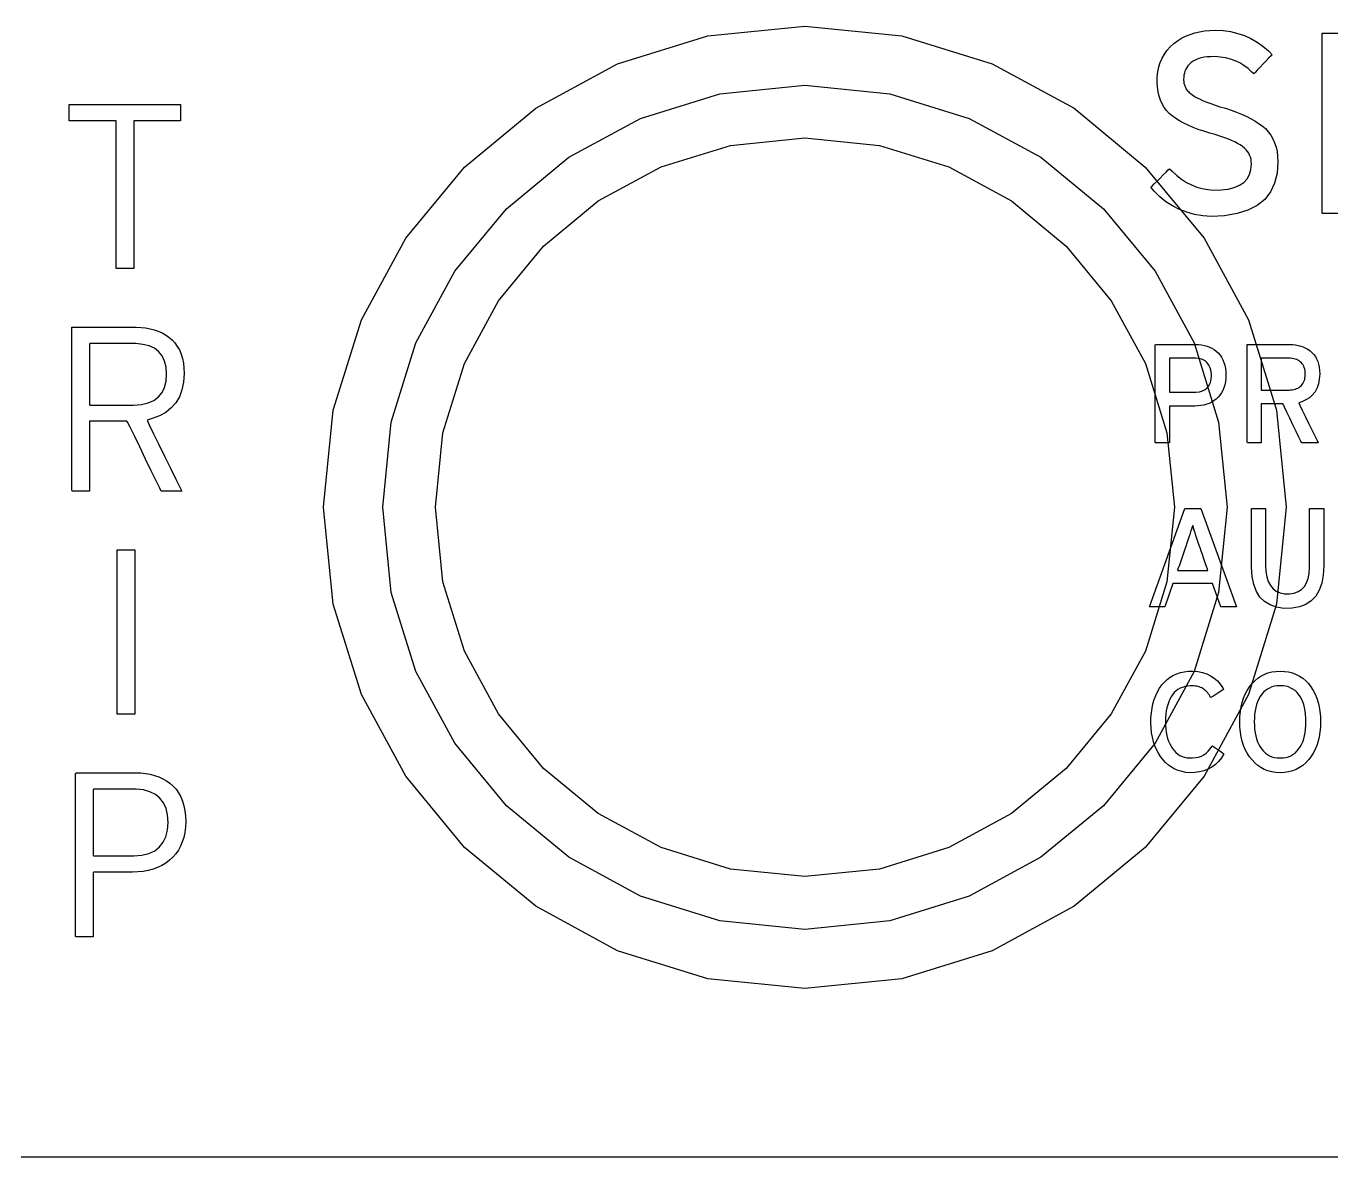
# Model space of a CAD drawing. Extents: x 1 to 47.7, y 0.2 to 35.
# Drawn here: x 20.378 to 21.923, y 3.158 to 4.497 of the extents above; entities that cross this region are included whole.
import ezdxf

# ---------------------------------------------------------------- set-up
doc = ezdxf.new("R2010")
doc.units = 0
doc.header["$MEASUREMENT"] = 0
for name, color, linetype in [('4_1__4U__UP_TO_ONE_IO_BOAR', 7, 'CONTINUOUS'), ('4_2__4U__FRONT_PANEL_W_24_', 7, 'CONTINUOUS'), ('5_1___24__TARGET_LEDS___12', 7, 'CONTINUOUS')]:
    doc.layers.add(name, color=color, linetype=linetype)

msp = doc.modelspace()

# ---------------------------------------------------------------- linework, layer by layer
at = {"layer": '4_1__4U__UP_TO_ONE_IO_BOAR'}
for points in [[(21.8606, 4.3365), (21.8597, 4.323), (21.8568, 4.311), (21.8519, 4.3007), (21.845, 4.2919), (21.8361, 4.2847), (21.8252, 4.2791), (21.8123, 4.275), (21.7974, 4.2725), (21.7819, 4.2717), (21.7717, 4.2725), (21.762, 4.2742), (21.7528, 4.2767), (21.744, 4.28), (21.7358, 4.2841), (21.7281, 4.2891), (21.7208, 4.295), (21.7141, 4.3016), (21.7103, 4.3063), (21.7116, 4.3077), (21.7142, 4.3102), (21.7175, 4.3135), (21.7212, 4.3172), (21.7249, 4.3209), (21.7283, 4.3243), (21.7309, 4.3268), (21.7323, 4.3282), (21.7354, 4.3252), (21.7408, 4.3202), (21.7465, 4.3158), (21.7523, 4.3121), (21.7583, 4.309), (21.7646, 4.3065), (21.7711, 4.3047), (21.7778, 4.3035), (21.7847, 4.303), (21.7934, 4.3032), (21.8018, 4.3042), (21.809, 4.306), (21.8152, 4.3087), (21.8202, 4.3121), (21.8241, 4.3163), (21.8269, 4.3214), (21.8287, 4.3272), (21.8293, 4.3338), (21.8291, 4.3368), (21.8288, 4.3394), (21.8281, 4.3419), (21.8272, 4.3443), (21.8261, 4.3466), (21.8246, 4.3487), (21.823, 4.3508), (21.821, 4.3527), (21.8188, 4.3546), (21.8161, 4.3564), (21.813, 4.3582), (21.8096, 4.36), (21.8057, 4.3618), (21.8014, 4.3635), (21.7968, 4.3652), (21.7917, 4.3669), (21.7863, 4.3686), (21.78, 4.3704), (21.773, 4.3726), (21.7664, 4.3748), (21.7602, 4.3772), (21.7544, 4.3797), (21.7491, 4.3823), (21.7442, 4.385), (21.7397, 4.3879), (21.7356, 4.3908), (21.732, 4.3938), (21.7287, 4.3971), (21.7259, 4.4008), (21.7235, 4.4049), (21.7215, 4.4093), (21.7199, 4.4142), (21.7188, 4.4194), (21.718, 4.425), (21.7177, 4.4309), (21.7178, 4.4372), (21.7185, 4.4432), (21.7197, 4.4489), (21.7214, 4.4542), (21.7236, 4.4593), (21.7262, 4.4641), (21.7294, 4.4685), (21.7331, 4.4726), (21.7373, 4.4764), (21.7417, 4.4798), (21.7464, 4.4827), (21.7514, 4.4852), (21.7566, 4.4873), (21.7621, 4.4891), (21.7678, 4.4905), (21.7738, 4.4915), (21.7801, 4.4921), (21.7869, 4.4923), (21.796, 4.4918), (21.8047, 4.4906), (21.8131, 4.4886), (21.8211, 4.4859), (21.8287, 4.4825), (21.836, 4.4783), (21.8428, 4.4734), (21.8494, 4.4678), (21.8537, 4.4632), (21.8525, 4.462), (21.8501, 4.4595), (21.8469, 4.4561), (21.8432, 4.4524), (21.8395, 4.4485), (21.8362, 4.445), (21.8336, 4.4423), (21.832, 4.4407), (21.8298, 4.4427), (21.8253, 4.4468), (21.8205, 4.4504), (21.8154, 4.4535), (21.81, 4.456), (21.8044, 4.4581), (21.7985, 4.4596), (21.7922, 4.4605), (21.7858, 4.461), (21.7808, 4.4609), (21.777, 4.4606), (21.7735, 4.4602), (21.7702, 4.4595), (21.7671, 4.4587), (21.7643, 4.4577), (21.7618, 4.4565), (21.7595, 4.4552), (21.7575, 4.4536), (21.7557, 4.4518), (21.7541, 4.45), (21.7527, 4.448), (21.7516, 4.446), (21.7506, 4.4438), (21.7499, 4.4416), (21.7494, 4.4392), (21.7491, 4.4368), (21.749, 4.4343), (21.749, 4.4331), (21.7491, 4.4319), (21.7492, 4.4307), (21.7494, 4.4296), (21.7496, 4.4285), (21.7499, 4.4275), (21.7503, 4.4265), (21.7507, 4.4255), (21.7511, 4.4246), (21.7516, 4.4236), (21.7522, 4.4226), (21.7529, 4.4216), (21.7537, 4.4206), (21.7546, 4.4196), (21.7555, 4.4187), (21.7566, 4.4177), (21.7577, 4.4168), (21.7594, 4.4156), (21.762, 4.4139), (21.765, 4.4122), (21.7685, 4.4105), (21.7723, 4.4088), (21.7766, 4.407), (21.7813, 4.4053), (21.7865, 4.4035), (21.792, 4.4017), (21.7985, 4.3998), (21.8052, 4.3976), (21.8115, 4.3953), (21.8175, 4.3929), (21.8231, 4.3903), (21.8283, 4.3876), (21.8332, 4.3849), (21.8378, 4.3819), (21.842, 4.3789), (21.8459, 4.3757), (21.8492, 4.3721), (21.8522, 4.3681), (21.8547, 4.3637), (21.8568, 4.359), (21.8584, 4.3539), (21.8596, 4.3485), (21.8603, 4.3427)], [(21.7991, 4.0837), (21.7989, 4.0796), (21.7985, 4.0757), (21.7977, 4.0721), (21.7967, 4.0687), (21.7954, 4.0656), (21.7939, 4.0627), (21.792, 4.06), (21.7899, 4.0576), (21.7875, 4.0554), (21.785, 4.0535), (21.7823, 4.0518), (21.7794, 4.0503), (21.7763, 4.0492), (21.773, 4.0482), (21.7695, 4.0476), (21.7659, 4.0472), (21.7621, 4.047), (21.7608, 4.047), (21.758, 4.047), (21.7538, 4.047), (21.7489, 4.047), (21.7437, 4.047), (21.7389, 4.047), (21.735, 4.047), (21.7326, 4.047), (21.7321, 4.0468), (21.7321, 4.0442), (21.7321, 4.0391), (21.7321, 4.0324), (21.7321, 4.0249), (21.7321, 4.0174), (21.7321, 4.0108), (21.7321, 4.0059), (21.7321, 4.0036), (21.7317, 4.0035), (21.7303, 4.0035), (21.728, 4.0035), (21.7253, 4.0035), (21.7224, 4.0035), (21.7196, 4.0035), (21.7174, 4.0035), (21.7159, 4.0035), (21.7155, 4.0038), (21.7155, 4.01), (21.7155, 4.0231), (21.7155, 4.0407), (21.7155, 4.0607), (21.7155, 4.0808), (21.7155, 4.0989), (21.7155, 4.1125), (21.7155, 4.1196), (21.7164, 4.1202), (21.7202, 4.1202), (21.7264, 4.1202), (21.7341, 4.1202), (21.7424, 4.1202), (21.7503, 4.1202), (21.7569, 4.1202), (21.7614, 4.1202), (21.7632, 4.1202), (21.7668, 4.12), (21.7703, 4.1196), (21.7736, 4.119), (21.7768, 4.1181), (21.7797, 4.117), (21.7826, 4.1156), (21.7852, 4.114), (21.7877, 4.1121), (21.7901, 4.11), (21.7921, 4.1075), (21.794, 4.1049), (21.7955, 4.102), (21.7968, 4.0988), (21.7978, 4.0954), (21.7985, 4.0917), (21.7989, 4.0878)], [(21.9102, 4.0853), (21.9097, 4.0791), (21.9087, 4.0735), (21.907, 4.0685), (21.9046, 4.0641), (21.9016, 4.0602), (21.898, 4.057), (21.8937, 4.0543), (21.8888, 4.0522), (21.8854, 4.051), (21.8868, 4.048), (21.8895, 4.0424), (21.8931, 4.0351), (21.897, 4.027), (21.9009, 4.0189), (21.9044, 4.0117), (21.907, 4.0063), (21.9083, 4.0037), (21.908, 4.0035), (21.9063, 4.0035), (21.9037, 4.0035), (21.9006, 4.0035), (21.8972, 4.0035), (21.894, 4.0035), (21.8913, 4.0035), (21.8894, 4.0035), (21.8888, 4.0036), (21.8878, 4.0056), (21.8855, 4.0103), (21.8823, 4.017), (21.8785, 4.0248), (21.8747, 4.0327), (21.8711, 4.04), (21.8683, 4.0458), (21.8667, 4.0492), (21.8663, 4.0497), (21.8645, 4.0497), (21.8614, 4.0497), (21.8575, 4.0497), (21.8531, 4.0497), (21.8488, 4.0497), (21.845, 4.0497), (21.8422, 4.0497), (21.8409, 4.0497), (21.8409, 4.0485), (21.8409, 4.0444), (21.8409, 4.0382), (21.8409, 4.0306), (21.8409, 4.0226), (21.8409, 4.0151), (21.8409, 4.0088), (21.8409, 4.0047), (21.8409, 4.0035), (21.8401, 4.0035), (21.8383, 4.0035), (21.8358, 4.0035), (21.833, 4.0035), (21.8302, 4.0035), (21.8276, 4.0035), (21.8256, 4.0035), (21.8245, 4.0035), (21.8243, 4.0049), (21.8243, 4.0134), (21.8243, 4.028), (21.8243, 4.0464), (21.8243, 4.0664), (21.8243, 4.086), (21.8243, 4.103), (21.8243, 4.115), (21.8243, 4.1201), (21.8259, 4.1202), (21.8305, 4.1202), (21.8374, 4.1202), (21.8456, 4.1202), (21.8542, 4.1202), (21.8622, 4.1202), (21.8687, 4.1202), (21.8729, 4.1202), (21.8748, 4.1201), (21.8783, 4.12), (21.8816, 4.1196), (21.8848, 4.119), (21.8878, 4.1181), (21.8907, 4.1171), (21.8935, 4.1158), (21.8962, 4.1143), (21.8987, 4.1125), (21.901, 4.1105), (21.9031, 4.1083), (21.905, 4.1058), (21.9065, 4.103), (21.9078, 4.1), (21.9088, 4.0967), (21.9095, 4.0931), (21.91, 4.0893)], [(21.7819, 4.0837), (21.7815, 4.0882), (21.7805, 4.0922), (21.779, 4.0956), (21.777, 4.0984), (21.7744, 4.1006), (21.7713, 4.1022), (21.7676, 4.1033), (21.7634, 4.1037), (21.7617, 4.1037), (21.7587, 4.1037), (21.7543, 4.1037), (21.749, 4.1037), (21.7434, 4.1037), (21.7384, 4.1037), (21.7345, 4.1037), (21.7323, 4.1037), (21.7321, 4.1031), (21.7321, 4.0997), (21.7321, 4.0941), (21.7321, 4.0872), (21.7321, 4.0799), (21.7321, 4.073), (21.7321, 4.0674), (21.7321, 4.064), (21.7323, 4.0634), (21.7345, 4.0634), (21.7384, 4.0634), (21.7434, 4.0634), (21.749, 4.0634), (21.7543, 4.0634), (21.7587, 4.0634), (21.7617, 4.0634), (21.7634, 4.0634), (21.7677, 4.0639), (21.7715, 4.065), (21.7746, 4.0667), (21.7772, 4.0689), (21.7793, 4.0717), (21.7807, 4.0751), (21.7816, 4.0791)], [(21.8931, 4.0848), (21.893, 4.087), (21.8928, 4.089), (21.8924, 4.0909), (21.8919, 4.0926), (21.8912, 4.0943), (21.8904, 4.0958), (21.8895, 4.0971), (21.8884, 4.0984), (21.8872, 4.0995), (21.8859, 4.1005), (21.8844, 4.1014), (21.8829, 4.1021), (21.8812, 4.1027), (21.8795, 4.1032), (21.8776, 4.1035), (21.8756, 4.1037), (21.8738, 4.1037), (21.8722, 4.1037), (21.8686, 4.1037), (21.8635, 4.1037), (21.8578, 4.1037), (21.852, 4.1037), (21.8469, 4.1037), (21.843, 4.1037), (21.841, 4.1037), (21.8409, 4.103), (21.8409, 4.0997), (21.8409, 4.0945), (21.8409, 4.0883), (21.8409, 4.0816), (21.8409, 4.0753), (21.8409, 4.0701), (21.8409, 4.0669), (21.841, 4.0661), (21.843, 4.0661), (21.8469, 4.0661), (21.852, 4.0661), (21.8578, 4.0661), (21.8635, 4.0661), (21.8686, 4.0661), (21.8722, 4.0661), (21.8738, 4.0661), (21.8756, 4.0662), (21.8776, 4.0663), (21.8794, 4.0666), (21.8811, 4.0671), (21.8828, 4.0677), (21.8843, 4.0684), (21.8857, 4.0692), (21.887, 4.0702), (21.8883, 4.0712), (21.8894, 4.0725), (21.8903, 4.0738), (21.8911, 4.0753), (21.8918, 4.0769), (21.8924, 4.0787), (21.8927, 4.0806), (21.893, 4.0826)], [(21.9151, 3.8577), (21.9144, 3.8468), (21.9126, 3.8372), (21.9096, 3.8289), (21.9055, 3.822), (21.9002, 3.8163), (21.8938, 3.8121), (21.8862, 3.8091), (21.8775, 3.8075), (21.8678, 3.8074), (21.859, 3.8088), (21.8513, 3.8115), (21.8448, 3.8155), (21.8394, 3.8209), (21.8352, 3.8276), (21.8321, 3.8357), (21.8301, 3.8451), (21.8293, 3.8558), (21.8292, 3.8597), (21.8292, 3.8657), (21.8292, 3.8749), (21.8292, 3.886), (21.8292, 3.8978), (21.8292, 3.9089), (21.8292, 3.9181), (21.8292, 3.9241), (21.8293, 3.9257), (21.8301, 3.9257), (21.832, 3.9257), (21.8345, 3.9257), (21.8374, 3.9257), (21.8403, 3.9257), (21.8429, 3.9257), (21.8449, 3.9257), (21.846, 3.9257), (21.8461, 3.9248), (21.8461, 3.9196), (21.8461, 3.911), (21.8461, 3.9002), (21.8461, 3.8886), (21.8461, 3.8773), (21.8461, 3.8677), (21.8461, 3.861), (21.8461, 3.8585), (21.8465, 3.8511), (21.8475, 3.8447), (21.8493, 3.8391), (21.8517, 3.8344), (21.8549, 3.8307), (21.8587, 3.8278), (21.8633, 3.8259), (21.8685, 3.8248), (21.8744, 3.8247), (21.8799, 3.8256), (21.8846, 3.8273), (21.8887, 3.8299), (21.892, 3.8333), (21.8946, 3.8377), (21.8965, 3.8429), (21.8977, 3.8489), (21.8981, 3.8559), (21.8982, 3.859), (21.8982, 3.8651), (21.8982, 3.8744), (21.8982, 3.8856), (21.8982, 3.8975), (21.8982, 3.9087), (21.8982, 3.918), (21.8982, 3.924), (21.8982, 3.9257), (21.899, 3.9257), (21.9009, 3.9257), (21.9034, 3.9257), (21.9063, 3.9257), (21.9092, 3.9257), (21.9118, 3.9257), (21.9139, 3.9257), (21.9149, 3.9257), (21.9151, 3.9248), (21.9151, 3.9195), (21.9151, 3.9108), (21.9151, 3.8999), (21.9151, 3.8882), (21.9151, 3.8768), (21.9151, 3.867), (21.9151, 3.8603)], [(21.7684, 3.8792), (21.7671, 3.8831), (21.7659, 3.8868), (21.7647, 3.8903), (21.7636, 3.8936), (21.7626, 3.8969), (21.7616, 3.8999), (21.7607, 3.9028), (21.7598, 3.9056), (21.759, 3.904), (21.7582, 3.9011), (21.7573, 3.8982), (21.7563, 3.895), (21.7552, 3.8917), (21.7541, 3.8882), (21.7529, 3.8845), (21.7516, 3.8807), (21.7509, 3.8787), (21.7502, 3.8764), (21.7489, 3.8727), (21.7473, 3.8682), (21.7456, 3.8633), (21.744, 3.8587), (21.7427, 3.855), (21.7419, 3.8528), (21.7421, 3.8524), (21.7446, 3.8524), (21.7492, 3.8524), (21.7552, 3.8524), (21.7618, 3.8524), (21.7681, 3.8524), (21.7733, 3.8524), (21.7768, 3.8524), (21.7778, 3.8524), (21.7772, 3.8539), (21.7761, 3.8571), (21.7746, 3.8615), (21.7729, 3.8663), (21.7713, 3.8711), (21.7698, 3.8752), (21.7688, 3.8781)], [(21.7968, 3.6351), (21.7938, 3.6303), (21.7904, 3.6262), (21.7866, 3.6226), (21.7825, 3.6195), (21.778, 3.6171), (21.7731, 3.6151), (21.7679, 3.6138), (21.7623, 3.613), (21.7566, 3.6128), (21.7517, 3.6132), (21.7471, 3.6141), (21.7427, 3.6153), (21.7386, 3.617), (21.7347, 3.6192), (21.7311, 3.6217), (21.7277, 3.6247), (21.7246, 3.6281), (21.7217, 3.6318), (21.7191, 3.6358), (21.7168, 3.6401), (21.7149, 3.6447), (21.7133, 3.6495), (21.712, 3.6547), (21.711, 3.6601), (21.7104, 3.6658), (21.7102, 3.6718), (21.7103, 3.6779), (21.7108, 3.6837), (21.7116, 3.6892), (21.7127, 3.6945), (21.7142, 3.6995), (21.716, 3.7042), (21.7182, 3.7087), (21.7206, 3.7128), (21.7234, 3.7167), (21.7265, 3.7202), (21.7297, 3.7233), (21.7332, 3.726), (21.737, 3.7282), (21.741, 3.73), (21.7453, 3.7314), (21.7498, 3.7324), (21.7546, 3.733), (21.76, 3.7331), (21.7659, 3.7326), (21.7714, 3.7315), (21.7764, 3.7299), (21.781, 3.7277), (21.7852, 3.7249), (21.789, 3.7216), (21.7924, 3.7177), (21.7953, 3.7133), (21.7962, 3.7112), (21.795, 3.7105), (21.7932, 3.7093), (21.7908, 3.7078), (21.7883, 3.7061), (21.7858, 3.7045), (21.7836, 3.7032), (21.7821, 3.7021), (21.7814, 3.7017), (21.7805, 3.7031), (21.7795, 3.7046), (21.7785, 3.706), (21.7775, 3.7073), (21.7764, 3.7086), (21.7753, 3.7097), (21.7742, 3.7107), (21.773, 3.7117), (21.7718, 3.7125), (21.7705, 3.7132), (21.7691, 3.7138), (21.7676, 3.7144), (21.7661, 3.7148), (21.7645, 3.7152), (21.7627, 3.7154), (21.761, 3.7156), (21.7591, 3.7157), (21.7566, 3.7157), (21.7534, 3.7154), (21.7503, 3.7148), (21.7475, 3.7139), (21.7448, 3.7128), (21.7423, 3.7113), (21.74, 3.7096), (21.738, 3.7076), (21.736, 3.7052), (21.7343, 3.7026), (21.7327, 3.6997), (21.7314, 3.6966), (21.7302, 3.6933), (21.7293, 3.6898), (21.7285, 3.686), (21.728, 3.682), (21.7277, 3.6778), (21.7276, 3.6733), (21.7276, 3.6689), (21.7279, 3.6647), (21.7284, 3.6607), (21.7292, 3.6569), (21.7301, 3.6534), (21.7312, 3.6501), (21.7325, 3.647), (21.7341, 3.6441), (21.7358, 3.6414), (21.7377, 3.6389), (21.7398, 3.6368), (21.742, 3.6349), (21.7445, 3.6333), (21.7471, 3.6321), (21.7499, 3.6312), (21.7529, 3.6305), (21.7561, 3.6302), (21.7597, 3.6302), (21.7634, 3.6306), (21.7668, 3.6313), (21.77, 3.6325), (21.7729, 3.634), (21.7756, 3.6359), (21.7781, 3.6382), (21.7803, 3.6409), (21.7823, 3.6439), (21.7831, 3.6446), (21.7842, 3.6438), (21.7861, 3.6425), (21.7883, 3.641), (21.7907, 3.6393), (21.793, 3.6377), (21.795, 3.6364), (21.7963, 3.6354)], [(21.9111, 3.673), (21.9109, 3.6668), (21.9104, 3.6609), (21.9095, 3.6553), (21.9082, 3.65), (21.9067, 3.645), (21.9047, 3.6403), (21.9024, 3.6358), (21.8998, 3.6317), (21.8968, 3.6279), (21.8936, 3.6244), (21.89, 3.6214), (21.8862, 3.6189), (21.8821, 3.6167), (21.8778, 3.6151), (21.8732, 3.6139), (21.8683, 3.6131), (21.8632, 3.6128), (21.8582, 3.6131), (21.8533, 3.6139), (21.8488, 3.6151), (21.8445, 3.6167), (21.8405, 3.6189), (21.8368, 3.6214), (21.8333, 3.6244), (21.8301, 3.6279), (21.8271, 3.6317), (21.8244, 3.6358), (21.822, 3.6403), (21.8201, 3.645), (21.8184, 3.65), (21.8172, 3.6553), (21.8162, 3.6609), (21.8157, 3.6668), (21.8155, 3.673), (21.8157, 3.6792), (21.8162, 3.6851), (21.8172, 3.6908), (21.8184, 3.6961), (21.8201, 3.7011), (21.822, 3.7059), (21.8244, 3.7103), (21.8271, 3.7145), (21.8301, 3.7183), (21.8333, 3.7217), (21.8368, 3.7247), (21.8405, 3.7272), (21.8445, 3.7293), (21.8488, 3.7309), (21.8533, 3.7321), (21.8582, 3.7328), (21.8632, 3.7331), (21.8683, 3.7328), (21.8732, 3.7321), (21.8778, 3.7309), (21.8821, 3.7293), (21.8862, 3.7272), (21.89, 3.7247), (21.8936, 3.7217), (21.8968, 3.7183), (21.8998, 3.7145), (21.9024, 3.7103), (21.9047, 3.7059), (21.9067, 3.7011), (21.9082, 3.6961), (21.9095, 3.6908), (21.9104, 3.6851), (21.9109, 3.6792)], [(21.8939, 3.673), (21.8938, 3.6776), (21.8935, 3.6819), (21.893, 3.686), (21.8922, 3.6899), (21.8912, 3.6935), (21.8901, 3.6969), (21.8887, 3.7001), (21.8871, 3.703), (21.8852, 3.7057), (21.8832, 3.708), (21.881, 3.71), (21.8785, 3.7117), (21.8759, 3.7131), (21.873, 3.7143), (21.87, 3.7151), (21.8667, 3.7155), (21.8632, 3.7157), (21.8598, 3.7155), (21.8566, 3.7151), (21.8536, 3.7143), (21.8508, 3.7131), (21.8482, 3.7117), (21.8458, 3.71), (21.8436, 3.708), (21.8415, 3.7057), (21.8397, 3.703), (21.838, 3.7001), (21.8366, 3.6969), (21.8354, 3.6935), (21.8344, 3.6899), (21.8337, 3.686), (21.8331, 3.6819), (21.8328, 3.6776), (21.8327, 3.673), (21.8328, 3.6685), (21.8331, 3.6642), (21.8337, 3.6601), (21.8344, 3.6563), (21.8354, 3.6527), (21.8366, 3.6493), (21.838, 3.6462), (21.8397, 3.6433), (21.8415, 3.6406), (21.8436, 3.6381), (21.8458, 3.636), (21.8482, 3.6342), (21.8508, 3.6328), (21.8536, 3.6316), (21.8566, 3.6308), (21.8598, 3.6303), (21.8632, 3.6302), (21.8667, 3.6303), (21.87, 3.6308), (21.873, 3.6316), (21.8759, 3.6328), (21.8785, 3.6342), (21.881, 3.636), (21.8832, 3.6381), (21.8852, 3.6406), (21.8871, 3.6433), (21.8887, 3.6462), (21.8901, 3.6493), (21.8912, 3.6527), (21.8922, 3.6563), (21.893, 3.6601), (21.8935, 3.6642), (21.8938, 3.6685)]]:
    msp.add_lwpolyline(points, close=True, dxfattribs=at)
for points in [[(21.9131, 4.2751), (21.9131, 4.4889), (22.0465, 4.4889), (22.0465, 4.4579), (21.9441, 4.4579), (21.9441, 4.4047), (22.0036, 4.4047), (22.0036, 4.3737), (21.9441, 4.3737), (21.9441, 4.3061), (22.051, 4.3061), (22.051, 4.2751), (21.9131, 4.2751)], [(21.7929, 3.8091), (21.7831, 3.8368), (21.7364, 3.8368), (21.7268, 3.8091), (21.7086, 3.8091), (21.7506, 3.9257), (21.7692, 3.9257), (21.8116, 3.8091), (21.7929, 3.8091)]]:
    msp.add_lwpolyline(points, dxfattribs=at)
at = {"layer": '4_2__4U__FRONT_PANEL_W_24_'}
msp.add_lwpolyline([(20.3724, 3.1577), (20.4114, 3.1577), (20.4516, 3.1577), (20.4929, 3.1577), (20.5355, 3.1577), (20.5791, 3.1577), (20.6238, 3.1577), (20.6695, 3.1577), (20.7162, 3.1577), (20.764, 3.1577), (20.8127, 3.1577), (20.8623, 3.1577), (20.9128, 3.1577), (20.9641, 3.1577), (21.0163, 3.1577), (21.0693, 3.1577), (21.1231, 3.1577), (21.1776, 3.1577), (21.2328, 3.1577), (21.3452, 3.1577), (21.4601, 3.1577), (21.5772, 3.1577), (21.6963, 3.1577), (21.8171, 3.1577), (21.9393, 3.1577)], dxfattribs=at)
at = {"layer": '5_1___24__TARGET_LEDS___12'}
for points in [[(21.3006, 4.4972), (21.4154, 4.4856), (21.5224, 4.4524), (21.6192, 4.3998), (21.7036, 4.3302), (21.7732, 4.2459), (21.8258, 4.1491), (21.859, 4.0421), (21.8706, 3.9272), (21.859, 3.8123), (21.8258, 3.7053), (21.7732, 3.6085), (21.7036, 3.5241), (21.6192, 3.4545), (21.5224, 3.4019), (21.4154, 3.3687), (21.3006, 3.3571), (21.1857, 3.3687), (21.0787, 3.4019), (20.9819, 3.4545), (20.8975, 3.5241), (20.8279, 3.6085), (20.7754, 3.7053), (20.7421, 3.8123), (20.7306, 3.9272), (20.7421, 4.0421), (20.7754, 4.1491), (20.8279, 4.2459), (20.8975, 4.3302), (20.9819, 4.3998), (21.0787, 4.4524), (21.1857, 4.4856)], [(21.3006, 3.4272), (21.1998, 3.4373), (21.1059, 3.4665), (21.021, 3.5126), (20.947, 3.5736), (20.8859, 3.6476), (20.8398, 3.7326), (20.8107, 3.8264), (20.8006, 3.9272), (20.8107, 4.0279), (20.8398, 4.1218), (20.8859, 4.2067), (20.947, 4.2807), (21.021, 4.3418), (21.1059, 4.3879), (21.1998, 4.417), (21.3006, 4.4272), (21.4013, 4.417), (21.4952, 4.3879), (21.5801, 4.3418), (21.6541, 4.2807), (21.7152, 4.2067), (21.7613, 4.1218), (21.7904, 4.0279), (21.8006, 3.9272), (21.7904, 3.8264), (21.7613, 3.7326), (21.7152, 3.6476), (21.6541, 3.5736), (21.5801, 3.5126), (21.4952, 3.4665), (21.4013, 3.4373)], [(21.3006, 3.4897), (21.2124, 3.4986), (21.1302, 3.5241), (21.0559, 3.5644), (20.9912, 3.6178), (20.9378, 3.6826), (20.8974, 3.7569), (20.8719, 3.839), (20.8631, 3.9272), (20.8719, 4.0154), (20.8974, 4.0975), (20.9378, 4.1718), (20.9912, 4.2365), (21.0559, 4.29), (21.1302, 4.3303), (21.2124, 4.3558), (21.3006, 4.3647), (21.3887, 4.3558), (21.4708, 4.3303), (21.5451, 4.29), (21.6099, 4.2365), (21.6633, 4.1718), (21.7037, 4.0975), (21.7292, 4.0154), (21.7381, 3.9272), (21.7292, 3.839), (21.7037, 3.7569), (21.6633, 3.6826), (21.6099, 3.6178), (21.5451, 3.5644), (21.4708, 3.5241), (21.3887, 3.4986)], [(20.5656, 4.0856), (20.5648, 4.0755), (20.5628, 4.0663), (20.5598, 4.0582), (20.5556, 4.051), (20.5502, 4.0448), (20.5438, 4.0396), (20.5362, 4.0354), (20.5275, 4.0322), (20.5215, 4.0302), (20.5241, 4.025), (20.5289, 4.0151), (20.5353, 4.0022), (20.5423, 3.9877), (20.5494, 3.9734), (20.5556, 3.9606), (20.5603, 3.9511), (20.5626, 3.9464), (20.5622, 3.9462), (20.5602, 3.9462), (20.557, 3.9462), (20.553, 3.9462), (20.5489, 3.9462), (20.5448, 3.9462), (20.5415, 3.9462), (20.5392, 3.9462), (20.5384, 3.9462), (20.5367, 3.9498), (20.5325, 3.9584), (20.5266, 3.9704), (20.5198, 3.9843), (20.5129, 3.9986), (20.5065, 4.0117), (20.5015, 4.022), (20.4985, 4.0281), (20.4977, 4.0291), (20.4947, 4.0291), (20.4893, 4.0291), (20.4824, 4.0291), (20.4747, 4.0291), (20.4671, 4.0291), (20.4605, 4.0291), (20.4557, 4.0291), (20.4535, 4.0291), (20.4534, 4.027), (20.4534, 4.0196), (20.4534, 4.0083), (20.4534, 3.9948), (20.4534, 3.9804), (20.4534, 3.9669), (20.4534, 3.9556), (20.4534, 3.9483), (20.4534, 3.9462), (20.4524, 3.9462), (20.4501, 3.9462), (20.447, 3.9462), (20.4435, 3.9462), (20.4399, 3.9462), (20.4367, 3.9462), (20.4341, 3.9462), (20.4327, 3.9462), (20.4326, 3.9484), (20.4326, 3.9626), (20.4326, 3.9869), (20.4326, 4.0175), (20.4326, 4.051), (20.4326, 4.0837), (20.4326, 4.1119), (20.4326, 4.132), (20.4326, 4.1405), (20.4349, 4.1405), (20.4419, 4.1405), (20.4522, 4.1405), (20.4645, 4.1405), (20.4774, 4.1405), (20.4895, 4.1405), (20.4993, 4.1405), (20.5056, 4.1405), (20.5087, 4.1405), (20.5144, 4.1402), (20.5198, 4.1396), (20.5251, 4.1387), (20.5301, 4.1373), (20.5348, 4.1357), (20.5393, 4.1337), (20.5435, 4.1313), (20.5475, 4.1286), (20.5513, 4.1254), (20.5546, 4.1218), (20.5574, 4.1178), (20.5599, 4.1135), (20.5619, 4.1087), (20.5635, 4.1035), (20.5646, 4.0979), (20.5653, 4.092)], [(20.5447, 4.0848), (20.5441, 4.0931), (20.5423, 4.1003), (20.5395, 4.1064), (20.5355, 4.1115), (20.5303, 4.1155), (20.5241, 4.1184), (20.5167, 4.1202), (20.5081, 4.121), (20.5049, 4.121), (20.4998, 4.121), (20.492, 4.121), (20.4828, 4.121), (20.4732, 4.121), (20.4644, 4.121), (20.4575, 4.121), (20.4538, 4.121), (20.4534, 4.1199), (20.4534, 4.1138), (20.4534, 4.1037), (20.4534, 4.0913), (20.4534, 4.078), (20.4534, 4.0656), (20.4534, 4.0555), (20.4534, 4.0494), (20.4538, 4.0483), (20.4573, 4.0483), (20.4638, 4.0483), (20.4721, 4.0483), (20.4812, 4.0483), (20.49, 4.0483), (20.4974, 4.0483), (20.5022, 4.0483), (20.5056, 4.0483), (20.5148, 4.0491), (20.5228, 4.0509), (20.5295, 4.0538), (20.5351, 4.0579), (20.5393, 4.063), (20.5424, 4.0692), (20.5442, 4.0764)], [(20.5673, 3.5547), (20.567, 3.5482), (20.5662, 3.542), (20.565, 3.5362), (20.5633, 3.5308), (20.5612, 3.5258), (20.5586, 3.5211), (20.5555, 3.5167), (20.552, 3.5128), (20.548, 3.5091), (20.5436, 3.5058), (20.5389, 3.503), (20.5339, 3.5005), (20.5286, 3.4986), (20.5229, 3.497), (20.517, 3.4959), (20.5108, 3.4952), (20.5042, 3.4949), (20.5021, 3.4949), (20.4978, 3.4949), (20.4914, 3.4949), (20.4838, 3.4949), (20.4758, 3.4949), (20.4684, 3.4949), (20.4624, 3.4949), (20.4586, 3.4949), (20.4578, 3.4946), (20.4578, 3.4899), (20.4578, 3.4809), (20.4578, 3.4691), (20.4578, 3.4559), (20.4578, 3.4428), (20.4578, 3.4312), (20.4578, 3.4226), (20.4578, 3.4185), (20.4573, 3.4184), (20.4555, 3.4184), (20.4527, 3.4184), (20.4492, 3.4184), (20.4456, 3.4184), (20.4421, 3.4184), (20.4393, 3.4184), (20.4375, 3.4184), (20.437, 3.4188), (20.437, 3.4292), (20.437, 3.4509), (20.437, 3.4803), (20.437, 3.5137), (20.437, 3.5472), (20.437, 3.5773), (20.437, 3.6001), (20.437, 3.6119), (20.4382, 3.6128), (20.4439, 3.6128), (20.4532, 3.6128), (20.4647, 3.6128), (20.477, 3.6128), (20.4887, 3.6128), (20.4986, 3.6128), (20.5053, 3.6128), (20.5081, 3.6127), (20.5141, 3.6125), (20.5198, 3.6119), (20.5253, 3.6109), (20.5305, 3.6096), (20.5354, 3.6078), (20.5401, 3.6057), (20.5445, 3.6032), (20.5486, 3.6003), (20.5525, 3.597), (20.5559, 3.5932), (20.5589, 3.5889), (20.5614, 3.5843), (20.5635, 3.5792), (20.5651, 3.5737), (20.5663, 3.5678), (20.567, 3.5615)], [(20.5464, 3.5539), (20.5458, 3.5628), (20.544, 3.5705), (20.541, 3.5772), (20.5368, 3.5826), (20.5315, 3.587), (20.525, 3.5902), (20.5173, 3.5923), (20.5085, 3.5932), (20.5053, 3.5932), (20.5006, 3.5932), (20.4934, 3.5932), (20.4849, 3.5932), (20.476, 3.5932), (20.4679, 3.5932), (20.4616, 3.5932), (20.4582, 3.5932), (20.4578, 3.592), (20.4578, 3.5854), (20.4578, 3.5745), (20.4578, 3.561), (20.4578, 3.5466), (20.4578, 3.5332), (20.4578, 3.5222), (20.4578, 3.5156), (20.4581, 3.5144), (20.4614, 3.5144), (20.4673, 3.5144), (20.475, 3.5144), (20.4834, 3.5144), (20.4914, 3.5144), (20.4982, 3.5144), (20.5026, 3.5144), (20.5059, 3.5144), (20.5154, 3.5152), (20.5236, 3.5172), (20.5306, 3.5204), (20.5363, 3.5248), (20.5407, 3.5303), (20.5439, 3.537), (20.5458, 3.5448)]]:
    msp.add_lwpolyline(points, close=True, dxfattribs=at)
for points in [[(20.5058, 4.3849), (20.5058, 4.2101), (20.485, 4.2101), (20.485, 4.3849), (20.4295, 4.3849), (20.4295, 4.4044), (20.5613, 4.4044), (20.5613, 4.3849), (20.5058, 4.3849)], [(20.4863, 3.6823), (20.4863, 3.8766), (20.5071, 3.8766), (20.5071, 3.6823), (20.4863, 3.6823)], [(20.3724, 3.1577), (20.4114, 3.1577), (20.4516, 3.1577), (20.4929, 3.1577), (20.5355, 3.1577), (20.5791, 3.1577), (20.6238, 3.1577), (20.6695, 3.1577), (20.7162, 3.1577), (20.764, 3.1577), (20.8127, 3.1577), (20.8623, 3.1577), (20.9128, 3.1577), (20.9641, 3.1577), (21.0163, 3.1577), (21.0693, 3.1577), (21.1231, 3.1577), (21.1776, 3.1577), (21.2328, 3.1577), (21.3452, 3.1577), (21.4601, 3.1577), (21.5772, 3.1577), (21.6963, 3.1577), (21.8171, 3.1577), (21.9393, 3.1577)]]:
    msp.add_lwpolyline(points, dxfattribs=at)

doc.saveas('drawing.dxf')
